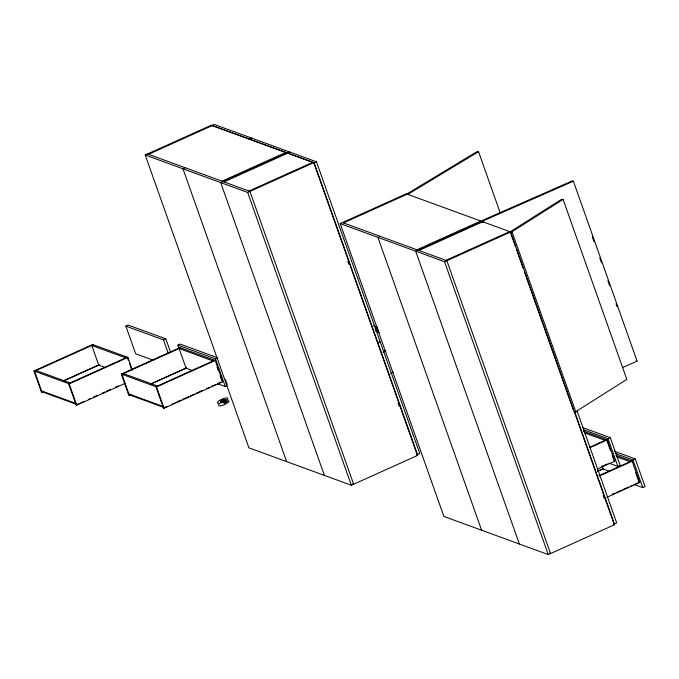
<?xml version="1.0" encoding="UTF-8"?>
<svg xmlns="http://www.w3.org/2000/svg" width="679" height="679" viewBox="0 0 679 679"><rect width="100%" height="100%" fill="white"/><g stroke="black" fill="none" stroke-linecap="round" stroke-linejoin="round"><path stroke-width="1.02" d="M226.727 400.152L227.032 401.705A5.721 1.613 -23.5 0 1 224.138 403.351L223.009 402.248A5.721 1.613 -23.5 0 1 217.475 402.367A5.721 1.613 -23.5 0 1 224.851 398.183A5.721 1.613 -23.5 0 1 226.82 400.084C224.214 398.089 217.204 402.206 222.916 402.121M222.653 402.299C224.995 400.805 220.862 402.435 222.967 402.036M227.312 401.493C225.148 398.802 221.549 403.912 220.904 401M515.514 246.8L510.209 231.802L561.295 199.507L563.095 199.422L626.827 379.383L575.733 411.678L573.933 411.763M510.209 231.802L512.008 231.717L563.095 199.422M478.542 151.697L408.291 194.101L406.585 194.135L476.828 151.731L478.542 151.697L500.143 212.688M224.944 402.545L225.47 402.061L224.274 402.571L224.995 402.588M145.221 154.999L211.322 125.216L313.757 162.654L417.458 455.49L351.357 485.264L248.921 447.834L145.221 154.999L247.657 192.437L313.757 162.654M148.489 154.32L212.289 125.573M185.257 167.755L182.965 168.791L286.657 461.627M249.532 139.212L251.824 138.185M249.634 139.254L251.934 138.219M222.025 181.191L285.825 152.444M286.801 152.8L220.7 182.583L324.401 475.419M287.268 153.004L289.568 151.969M287.378 153.047L289.678 152.011M223.968 181.904L287.769 153.157M248.981 191.045L312.79 162.298M314.165 162.841L316.465 161.806L380.189 341.766L377.897 342.802L314.165 162.841L211.899 125.462L214.199 124.427L316.465 161.806M340.179 223.595L406.28 193.812L510.65 231.955L614.351 524.791L548.259 554.573L443.879 516.43L340.179 223.595L444.558 261.738L510.65 231.955M343.447 222.916L407.247 194.169M153.496 360.311L135.673 353.801L125.87 326.115L128.17 325.08L165.795 338.829L170.701 352.673M41.852 391.707L42.14 392.504L41.495 392.267L33.95 370.972L92.65 344.525L127.907 357.409L132.363 369.996M93.295 344.762L34.595 371.209L41.572 390.909M380.215 236.351L377.923 237.387L481.615 530.223M64.395 380.401L99.041 364.793M63.707 380.936L99.312 364.895M125.87 326.115L163.503 339.865L165.795 338.829M33.95 370.972L69.207 383.856L127.907 357.409M177.873 345.119L180.164 344.083L217.798 357.833L215.498 358.868L177.873 345.119L186.071 368.23L192.861 370.717M131.395 394.72L128.823 395.348L121.286 374.053L179.977 347.606L215.243 360.49L222.78 381.785L164.08 408.232L163.155 407.196M180.631 347.843L121.931 374.29L128.908 393.99M416.982 249.787L480.783 221.04M481.759 221.396L415.658 251.179L519.359 544.015M75.819 404.115L76.107 404.913L78.993 403.615M80.911 402.749L83.806 401.45M88.61 399.277L90.536 398.412M93.422 397.113L97.275 395.373M102.088 393.209L104.973 391.91M106.9 391.045L110.745 389.305M115.557 387.14L118.443 385.842M418.926 250.492L482.727 221.744M76.107 404.913L76.752 405.151L124.868 383.474M152.69 383.049L186.369 367.874M151.035 384.017L186.64 367.976M214.589 360.252L155.898 386.699L162.875 406.398M121.286 374.053L156.543 386.937L215.243 360.49M445.882 260.346L509.683 231.598M163.435 408.003L167.289 406.263M172.101 404.098L174.987 402.8M176.905 401.926L180.758 400.194M182.685 399.328L188.456 396.723M190.383 395.857L194.228 394.126M196.155 393.26L201.926 390.654M206.739 388.49L209.624 387.191M211.551 386.317L215.396 384.586M217.322 383.72L221.176 381.988M217.382 383.66L225.301 386.555L226.837 385.867M383.338 351.561L385.265 350.695M383.024 352.231L385.91 350.933M390.561 373.526L393.447 372.228M583.286 429.671L608.044 438.719L610.345 437.683L620.148 465.37L617.848 466.405L608.936 463.146M589.253 447.461L606.576 439.652L610.413 450.491M589.898 447.699L607.221 439.89L614.758 461.194L597.444 468.994M601.602 466.592L607.382 463.986M597.528 471.201L602.341 469.036M597.8 471.302L603.572 468.705M615.123 453.394L632.947 459.912L635.247 458.877L645.05 486.563L642.75 487.598L633.838 484.339M598.81 475.724L631.521 460.982M599.455 475.954L632.174 461.219L639.711 482.514L607.001 497.257M612.127 494.414L615.013 493.115M616.931 492.25L620.784 490.518M622.711 489.644L628.482 487.047M630.409 486.181L632.327 485.315M635.221 484.008L639.066 482.277L639.711 482.514M482.981 222.483L482.268 220.488L572.473 180.809L573.373 181.2L637.097 361.16L622.55 367.56M573.373 181.2L483.168 220.87L482.268 220.488M342.479 222.559L446.85 260.702L550.55 553.538L549.583 553.181M147.521 153.963L249.957 191.402L353.649 484.237L352.681 483.881M373.509 325.648L377.465 327.1M375.173 328.127L378.144 329.213M375.377 329.807L378.288 330.868M375.784 331.208L379.671 332.625M582.616 427.549L610.345 437.683M583.286 431.148L607.221 439.89M584.661 432.896L605.04 440.348M614.453 451.28L635.247 458.877M615.997 455.303L632.174 461.219M616.405 456.704L629.993 461.669M613.553 459.352L614.105 460.252M614.113 460.956L614.758 461.194M638.498 480.681L638.786 481.479M609.801 471.438L603.003 468.96L601.959 466.006M179.095 348.531L213.062 360.948M221.566 379.951L222.78 381.785M613.383 524.434L614.351 524.791M416.482 455.134L417.458 455.49M125.725 357.858L91.767 345.45L98.744 365.149L105.534 367.628M123.459 373.603L157.426 386.012M36.131 370.513L70.09 382.931M636.206 360.77L637.097 361.16M224.299 399.591L225.004 400.95M224.163 399.591L224.749 400.933M224.011 399.608L224.596 400.95M223.849 399.625L224.426 400.966M223.663 399.659L224.248 401M223.476 399.702L224.062 401.043M223.281 399.761L223.858 401.102M223.068 399.821L223.654 401.162M222.865 399.897L223.442 401.238M222.653 399.973L223.23 401.314M222.44 400.058L223.018 401.408M222.228 400.152L222.814 401.501M222.025 400.254L222.61 401.595M221.829 400.355L222.415 401.705M221.643 400.466L222.22 401.807M221.464 400.576L222.05 401.917M221.303 400.686L221.88 402.027M221.15 400.788L221.736 402.138M221.023 400.899L221.6 402.24M220.811 401.102L221.396 402.443M220.734 401.196L221.32 402.537M220.683 401.289L221.269 402.63M592.3 236.793L594.074 241.792M599.735 257.791L601.509 262.79M607.883 280.783L609.649 285.783M616.023 303.785L617.084 306.781M632.947 459.912L642.75 487.598M635.714 472.796L638.15 479.697M608.044 438.719L617.848 466.405M612.152 455.414L613.196 458.367M512.008 231.717L575.733 411.678M516.227 248.794L522.949 267.789M524.366 271.795L573.229 409.76M603.122 495.449L604.183 498.454M444.558 261.738L548.259 554.573M347.826 261.245L348.887 264.241M398.081 403.165L399.142 406.161M247.657 192.437L351.357 485.264M225.504 379.586L227.253 384.535M215.498 358.868L225.301 386.555M217.034 367.152L218.078 370.106M220.174 376.013L221.218 378.967M163.503 339.865L168.4 353.708M156.543 386.937L164.08 408.232M128.306 360.125L127.262 357.171L68.562 383.618L75.539 403.318M129.35 363.078L131.794 369.979M129.188 394.788L129.468 395.585M69.207 383.856L76.752 405.151M228.45 400.5A5.721 1.613 -23.5 0 1 223.824 404.871A5.721 1.613 -23.5 0 1 219.028 404.243M380.291 342.029L377.991 343.065L417.492 454.607L419.792 453.572L380.291 342.029M577.192 411.33L574.892 412.365L614.393 523.916L616.693 522.881L577.192 411.33M163.138 406.5L128.637 393.888L128.917 394.686L163.427 407.298L163.138 406.5M75.81 403.419L41.3 390.807L41.589 391.605L76.09 404.217L75.81 403.419"/></g></svg>
